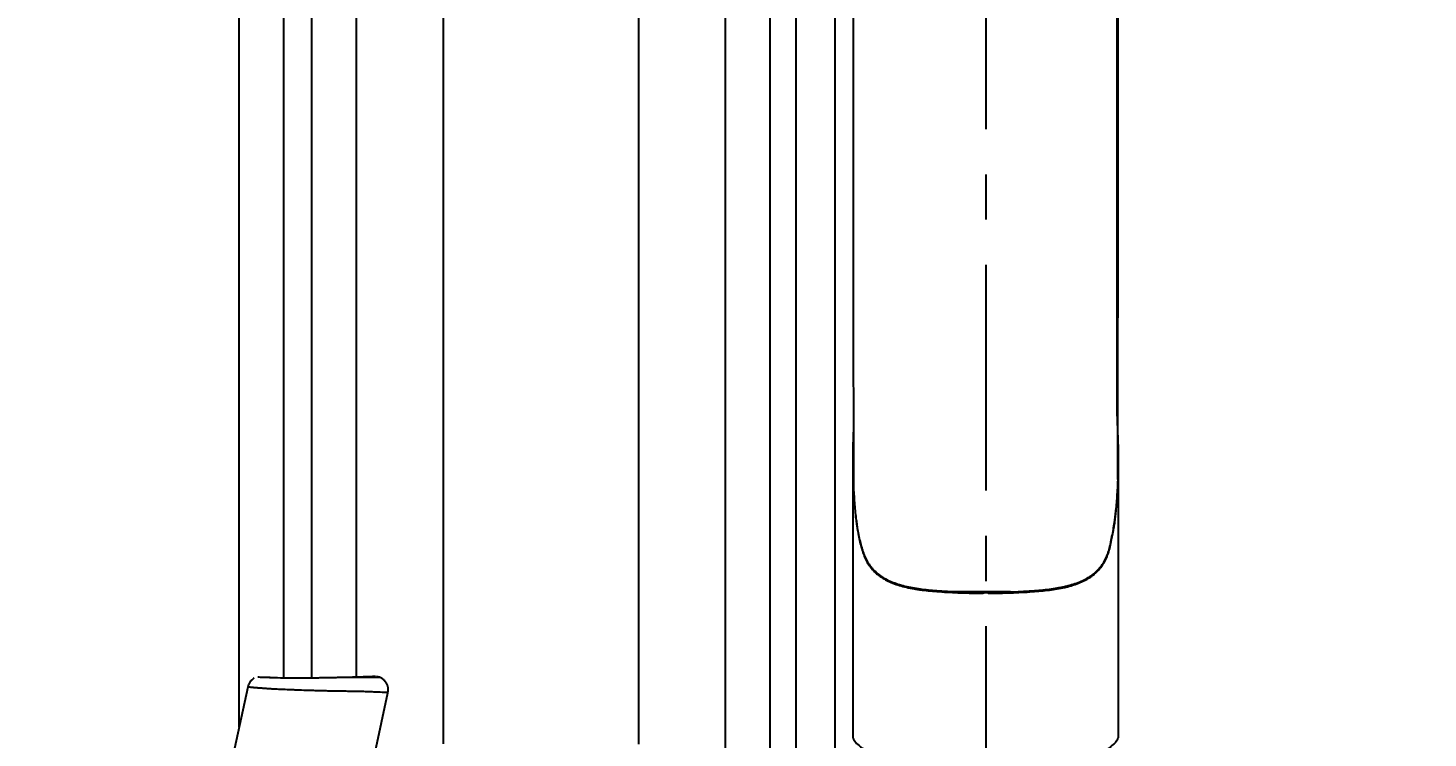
# Model space of a CAD drawing. Header units: millimetres. Extents: x 6110 to 6704, y -2661 to -1821.
# Drawn here: x 6311.09 to 6350.44, y -2216.26 to -2196.3 of the extents above; entities that cross this region are included whole.
import ezdxf

# ---------------------------------------------------------------- set-up
doc = ezdxf.new("R2010")
doc.units = ezdxf.units.MM
doc.header["$LTSCALE"] = 0.1
doc.linetypes.add('CENTERX2', pattern=[101.6, 63.5, -12.7, 12.7, -12.7])
doc.linetypes.add('HIDDEN2', pattern=[4.7625, 3.175, -1.5875])
doc.layers.add('1', color=4, linetype='HIDDEN2', lineweight=13)
doc.layers.add('DIM', color=3, linetype='Continuous', lineweight=9)
doc.layers.add('CENTER', color=1, linetype='CENTERX2')
doc.styles.get("Standard").update_dxf_attribs({"font": 'arial.ttf'})
doc.dimstyles.new('ISO-25', dxfattribs={"dimtxt": 2.5, "dimasz": 2.5, "dimexe": 1.25, "dimexo": 0.625, "dimtad": 1, "dimlfac": 5, "dimtxsty": 'Standard', "dimcen": 2.5, "dimadec": 0, "dimazin": 0, "dimtfac": 1, "dimtmove": 0, "dimatfit": 3, "dimfxl": 0, "dimarcsym": 0})

# ---------------------------------------------------------------- blocks, each defined once
blk = doc.blocks.new('*D85')
at = {"layer": 'Defpoints', "color": 0}
for p in [(6324.46, -2027.378), (6392.692, -2027.378), (6311.704, -2532.542)]:
    blk.add_point(p, dxfattribs=at)
at = {"layer": 'DIM', "color": 0, "lineweight": -2}
for p, q in [((6325.085, -2027.378), (6393.942, -2027.378)), ((6392.692, -2527.542), (6392.692, -2032.378)), ((6312.329, -2532.542), (6393.942, -2532.542))]:
    blk.add_line(p, q, dxfattribs=at)
at = {"layer": 'DIM', "color": 0}
for points in [[(6391.858, -2032.378), (6393.525, -2032.378), (6392.692, -2027.378)], [(6391.858, -2527.542), (6393.525, -2527.542), (6392.692, -2532.542)]]:
    blk.add_solid(points, dxfattribs=at)
at = {"layer": 'DIM', "color": 0, "insert": (6389.062, -2279.96), "char_height": 5, "attachment_point": 5, "rotation": 90}
blk.add_mtext('2020,7', dxfattribs=at)
blk = doc.blocks.new('*D93')
at = {"layer": 'Defpoints', "color": 0}
for p in [(6325.085, -2027.378), (6402.037, -2595.98), (6423.82, -2595.98)]:
    blk.add_point(p, dxfattribs=at)
at = {"layer": 'DIM', "color": 0, "lineweight": -2}
for p, q in [((6325.71, -2027.378), (6425.07, -2027.378)), ((6423.82, -2032.378), (6423.82, -2590.98)), ((6402.662, -2595.98), (6425.07, -2595.98))]:
    blk.add_line(p, q, dxfattribs=at)
at = {"layer": 'DIM', "color": 0}
for points in [[(6422.987, -2032.378), (6424.654, -2032.378), (6423.82, -2027.378)], [(6422.987, -2590.98), (6424.654, -2590.98), (6423.82, -2595.98)]]:
    blk.add_solid(points, dxfattribs=at)
at = {"layer": 'DIM', "color": 0, "insert": (6420.19, -2311.679), "char_height": 5, "attachment_point": 5, "rotation": 90}
blk.add_mtext('2274,4', dxfattribs=at)

msp = doc.modelspace()

# ---------------------------------------------------------------- hatches: boundary and pattern name
at = {"layer": 'DIM'}
h = msp.add_hatch(dxfattribs=at)
h.set_pattern_fill('ANSI31', color=2)
edge = h.paths.add_edge_path()
edge.add_line((6619.617, -2595.98), (6619.617, -1962.206))
edge.add_line((6634.617, -1966.11), (6619.617, -1966.11))
edge.add_line((6634.617, -2610.98), (6634.617, -1966.11))
edge.add_line((6634.617, -2610.98), (6184.457, -2610.98))
edge.add_line((6619.617, -2595.98), (6184.457, -2595.98))
edge.add_line((6184.457, -2610.98), (6184.457, -2595.98))

# ---------------------------------------------------------------- linework, layer by layer
at = {"layer": '1', "color": 7, "linetype": 'Continuous', "lineweight": -3}
for p, q in [((6317.029, -2215.946), (6317.029, -2162.832)), ((6319.07, -2214.575), (6319.07, -2163.289)), ((6320.319, -2163.289), (6320.319, -2214.548)), ((6318.277, -2164.082), (6318.277, -2214.573)), ((6322.757, -2170.522), (6322.757, -2216.425)), ((6328.257, -2216.428), (6328.257, -2177.359)), ((6330.696, -2216.622), (6330.696, -2179.129)), ((6331.944, -2179.761), (6331.944, -2216.619)), ((6332.686, -2216.629), (6332.686, -2180.083)), ((6333.768, -2180.453), (6333.768, -2216.64)), ((6336.701, -2212.144), (6338.702, -2212.144)), ((6317.267, -2214.827), (6316.854, -2216.768)), ((6320.852, -2216.66), (6321.208, -2214.984))]:
    msp.add_line(p, q, dxfattribs=at)
for points, knots in [([(6334.272, -2181.5), (6334.273, -2184.02), (6334.275, -2189.155), (6334.282, -2196.841), (6334.287, -2203.518), (6334.289, -2207.576), (6334.29, -2209.086)], [0, 0, 0, 0, 0.273955, 0.558284, 0.835516, 1, 1, 1, 1]), ([(6341.7, -2206.651), (6341.699, -2204.681), (6341.699, -2202.711), (6341.699, -2198.771), (6341.699, -2196.8), (6341.698, -2192.86), (6341.698, -2190.89), (6341.697, -2187.935), (6341.697, -2186.95), (6341.696, -2184.98), (6341.695, -2183.995), (6341.694, -2183.01)], [0, 0, 0, 0, 0.25, 0.25, 0.5, 0.5, 0.75, 0.75, 0.875, 0.875, 1, 1, 1, 1]), ([(6341.724, -2208.993), (6341.725, -2207.521), (6341.727, -2203.505), (6341.732, -2196.867), (6341.739, -2189.733), (6341.742, -2185.147), (6341.742, -2183.179)], [0, 0, 0, 0, 0.171271, 0.467217, 0.771342, 1, 1, 1, 1]), ([(6339.321, -2212.144), (6339.404, -2212.138), (6339.485, -2212.132), (6339.644, -2212.116), (6339.721, -2212.108), (6339.873, -2212.088), (6339.947, -2212.077), (6340.091, -2212.052), (6340.162, -2212.038), (6340.247, -2212.019), (6340.265, -2212.015), (6340.298, -2212.006), (6340.315, -2212.002), (6340.365, -2211.989), (6340.398, -2211.98), (6340.494, -2211.951), (6340.555, -2211.93), (6340.672, -2211.885), (6340.728, -2211.86), (6340.835, -2211.806), (6340.886, -2211.777), (6340.958, -2211.73), (6340.982, -2211.714), (6341.016, -2211.688), (6341.027, -2211.68), (6341.049, -2211.662), (6341.06, -2211.653), (6341.114, -2211.607), (6341.153, -2211.569), (6341.226, -2211.488), (6341.26, -2211.445), (6341.321, -2211.354), (6341.349, -2211.307), (6341.387, -2211.232), (6341.404, -2211.193), (6341.421, -2211.153), (6341.429, -2211.133), (6341.431, -2211.126), (6341.437, -2211.113), (6341.459, -2211.052), (6341.479, -2210.988), (6341.498, -2210.915), (6341.501, -2210.9), (6341.508, -2210.871), (6341.512, -2210.856), (6341.521, -2210.811), (6341.527, -2210.78), (6341.533, -2210.742), (6341.534, -2210.734), (6341.536, -2210.722), (6341.536, -2210.718), (6341.538, -2210.711), (6341.539, -2210.707), (6341.542, -2210.695), (6341.544, -2210.687), (6341.547, -2210.672), (6341.549, -2210.664), (6341.555, -2210.64), (6341.558, -2210.624), (6341.565, -2210.592), (6341.568, -2210.576), (6341.585, -2210.496), (6341.597, -2210.429), (6341.62, -2210.293), (6341.631, -2210.224), (6341.645, -2210.117), (6341.65, -2210.081), (6341.656, -2210.026), (6341.658, -2210.008), (6341.663, -2209.971), (6341.673, -2209.879), (6341.682, -2209.784), (6341.695, -2209.632), (6341.701, -2209.555), (6341.711, -2209.398), (6341.716, -2209.319), (6341.722, -2209.198), (6341.724, -2209.158), (6341.728, -2209.077), (6341.73, -2209.036), (6341.735, -2208.912), (6341.738, -2208.829), (6341.741, -2208.702), (6341.742, -2208.66), (6341.743, -2208.574), (6341.744, -2208.532), (6341.744, -2208.446), (6341.744, -2208.403), (6341.743, -2208.317), (6341.742, -2208.274), (6341.74, -2208.145), (6341.737, -2208.058), (6341.732, -2207.885), (6341.728, -2207.798), (6341.722, -2207.623), (6341.718, -2207.535), (6341.712, -2207.36), (6341.709, -2207.271), (6341.706, -2207.139), (6341.705, -2207.094), (6341.703, -2207.028), (6341.703, -2207.006), (6341.702, -2206.961), (6341.702, -2206.939), (6341.7, -2206.828), (6341.7, -2206.739), (6341.7, -2206.651)], [0, 0, 0, 0, 0.03125, 0.03125, 0.0625, 0.0625, 0.09375, 0.09375, 0.125, 0.125, 0.132812, 0.132812, 0.140625, 0.140625, 0.15625, 0.15625, 0.1875, 0.1875, 0.21875, 0.21875, 0.25, 0.25, 0.265625, 0.265625, 0.273437, 0.273437, 0.28125, 0.28125, 0.3125, 0.3125, 0.34375, 0.34375, 0.375, 0.375, 0.390625, 0.398437, 0.398437, 0.402344, 0.402344, 0.40625, 0.4375, 0.4375, 0.445312, 0.445312, 0.453125, 0.453125, 0.46875, 0.46875, 0.472656, 0.472656, 0.474609, 0.474609, 0.476562, 0.476562, 0.480469, 0.480469, 0.484375, 0.484375, 0.492187, 0.492187, 0.5, 0.5, 0.53125, 0.53125, 0.5625, 0.5625, 0.578125, 0.578125, 0.585937, 0.585937, 0.59375, 0.625, 0.625, 0.65625, 0.65625, 0.6875, 0.6875, 0.703125, 0.703125, 0.71875, 0.71875, 0.75, 0.75, 0.765625, 0.765625, 0.78125, 0.78125, 0.796875, 0.796875, 0.8125, 0.8125, 0.84375, 0.84375, 0.875, 0.875, 0.90625, 0.90625, 0.9375, 0.9375, 0.953125, 0.953125, 0.960938, 0.960938, 0.96875, 0.96875, 1, 1, 1, 1]), ([(6334.289, -2207.655), (6334.288, -2207.673), (6334.288, -2207.691), (6334.284, -2207.797), (6334.281, -2207.883), (6334.276, -2208.056), (6334.274, -2208.141), (6334.272, -2208.269), (6334.272, -2208.312), (6334.271, -2208.397), (6334.271, -2208.44), (6334.272, -2208.524), (6334.273, -2208.566), (6334.274, -2208.651), (6334.275, -2208.693), (6334.277, -2208.776), (6334.279, -2208.818), (6334.281, -2208.881), (6334.281, -2208.902), (6334.283, -2208.943), (6334.286, -2209.046), (6334.291, -2209.148), (6334.302, -2209.388), (6334.312, -2209.544), (6334.33, -2209.77), (6334.337, -2209.844), (6334.352, -2209.991), (6334.36, -2210.063), (6334.374, -2210.169), (6334.381, -2210.222), (6334.389, -2210.274), (6334.394, -2210.308), (6334.397, -2210.325), (6334.411, -2210.411), (6334.422, -2210.477), (6334.448, -2210.606), (6334.462, -2210.669), (6334.491, -2210.791), (6334.507, -2210.85), (6334.532, -2210.936), (6334.541, -2210.964), (6334.559, -2211.02), (6334.568, -2211.047), (6334.588, -2211.101), (6334.598, -2211.127), (6334.621, -2211.179), (6334.632, -2211.204), (6334.67, -2211.279), (6334.698, -2211.327), (6334.737, -2211.384), (6334.745, -2211.395), (6334.761, -2211.418), (6334.786, -2211.451), (6334.813, -2211.482), (6334.867, -2211.544), (6334.907, -2211.582), (6334.991, -2211.654), (6335.036, -2211.688), (6335.132, -2211.751), (6335.183, -2211.78), (6335.25, -2211.814), (6335.264, -2211.821), (6335.292, -2211.834), (6335.334, -2211.853), (6335.377, -2211.871), (6335.466, -2211.906), (6335.527, -2211.927), (6335.654, -2211.965), (6335.72, -2211.982), (6335.856, -2212.013), (6335.927, -2212.027), (6336.018, -2212.043), (6336.036, -2212.046), (6336.073, -2212.052), (6336.129, -2212.06), (6336.186, -2212.068), (6336.3, -2212.083), (6336.378, -2212.092), (6336.537, -2212.107), (6336.619, -2212.114), (6336.701, -2212.119)], [0, 0, 0, 0, 0.007444, 0.007444, 0.042893, 0.042893, 0.078341, 0.078341, 0.096065, 0.096065, 0.113789, 0.113789, 0.131514, 0.131514, 0.149238, 0.149238, 0.166962, 0.166962, 0.175824, 0.175824, 0.184686, 0.220135, 0.220135, 0.291032, 0.291032, 0.32648, 0.32648, 0.361928, 0.361928, 0.379653, 0.388515, 0.388515, 0.397377, 0.397377, 0.432825, 0.432825, 0.468274, 0.468274, 0.503722, 0.503722, 0.521446, 0.521446, 0.539171, 0.539171, 0.556895, 0.556895, 0.574619, 0.574619, 0.610067, 0.610067, 0.618929, 0.618929, 0.627792, 0.645516, 0.645516, 0.680964, 0.680964, 0.716413, 0.716413, 0.751861, 0.751861, 0.760723, 0.760723, 0.769585, 0.787309, 0.787309, 0.822758, 0.822758, 0.858206, 0.858206, 0.893655, 0.893655, 0.902517, 0.902517, 0.911379, 0.929103, 0.929103, 0.964552, 0.964552, 1, 1, 1, 1]), ([(6334.271, -2208.443), (6334.271, -2208.457), (6334.271, -2208.472), (6334.271, -2208.529), (6334.272, -2208.571), (6334.273, -2208.656), (6334.274, -2208.698), (6334.276, -2208.782), (6334.277, -2208.824), (6334.279, -2208.887), (6334.28, -2208.908), (6334.281, -2208.95), (6334.282, -2208.97), (6334.285, -2209.074), (6334.289, -2209.155), (6334.3, -2209.397), (6334.309, -2209.553), (6334.328, -2209.78), (6334.334, -2209.855), (6334.349, -2210.002), (6334.357, -2210.074), (6334.371, -2210.181), (6334.378, -2210.234), (6334.386, -2210.286), (6334.391, -2210.321), (6334.393, -2210.338), (6334.407, -2210.424), (6334.419, -2210.491), (6334.444, -2210.621), (6334.458, -2210.684), (6334.487, -2210.806), (6334.503, -2210.866), (6334.528, -2210.952), (6334.537, -2210.98), (6334.554, -2211.036), (6334.564, -2211.064), (6334.583, -2211.118), (6334.594, -2211.144), (6334.616, -2211.196), (6334.627, -2211.222), (6334.665, -2211.297), (6334.692, -2211.345), (6334.731, -2211.403), (6334.739, -2211.414), (6334.755, -2211.437), (6334.78, -2211.47), (6334.806, -2211.502), (6334.861, -2211.564), (6334.9, -2211.602), (6334.984, -2211.675), (6335.029, -2211.709), (6335.125, -2211.772), (6335.176, -2211.802), (6335.243, -2211.836), (6335.257, -2211.843), (6335.284, -2211.856), (6335.327, -2211.876), (6335.37, -2211.894), (6335.458, -2211.929), (6335.52, -2211.95), (6335.647, -2211.988), (6335.713, -2212.005), (6335.85, -2212.037), (6335.92, -2212.051), (6336.012, -2212.067), (6336.03, -2212.07), (6336.067, -2212.076), (6336.123, -2212.085), (6336.18, -2212.093), (6336.295, -2212.108), (6336.373, -2212.116), (6336.533, -2212.132), (6336.614, -2212.138), (6336.697, -2212.144)], [0, 0, 0, 0, 0.006774, 0.006774, 0.026638, 0.026638, 0.046503, 0.046503, 0.066367, 0.066367, 0.0763, 0.0763, 0.086232, 0.086232, 0.125961, 0.125961, 0.205419, 0.205419, 0.245148, 0.245148, 0.284877, 0.284877, 0.304742, 0.314674, 0.314674, 0.324606, 0.324606, 0.364335, 0.364335, 0.404064, 0.404064, 0.443793, 0.443793, 0.463658, 0.463658, 0.483522, 0.483522, 0.503387, 0.503387, 0.523251, 0.523251, 0.56298, 0.56298, 0.572913, 0.572913, 0.582845, 0.60271, 0.60271, 0.642439, 0.642439, 0.682168, 0.682168, 0.721897, 0.721897, 0.731829, 0.731829, 0.741761, 0.761626, 0.761626, 0.801355, 0.801355, 0.841084, 0.841084, 0.880813, 0.880813, 0.890745, 0.890745, 0.900677, 0.920542, 0.920542, 0.960271, 0.960271, 1, 1, 1, 1]), ([(6339.317, -2212.119), (6339.4, -2212.114), (6339.481, -2212.107), (6339.638, -2212.092), (6339.716, -2212.083), (6339.867, -2212.064), (6339.941, -2212.053), (6340.085, -2212.028), (6340.155, -2212.014), (6340.241, -2211.995), (6340.258, -2211.991), (6340.292, -2211.983), (6340.308, -2211.979), (6340.358, -2211.966), (6340.391, -2211.957), (6340.487, -2211.928), (6340.548, -2211.907), (6340.665, -2211.862), (6340.721, -2211.838), (6340.828, -2211.784), (6340.879, -2211.756), (6340.951, -2211.709), (6340.974, -2211.692), (6341.009, -2211.667), (6341.02, -2211.659), (6341.037, -2211.645), (6341.042, -2211.641), (6341.053, -2211.632), (6341.102, -2211.592), (6341.146, -2211.549), (6341.22, -2211.468), (6341.253, -2211.425), (6341.315, -2211.335), (6341.343, -2211.288), (6341.381, -2211.214), (6341.399, -2211.175), (6341.416, -2211.136), (6341.427, -2211.109), (6341.432, -2211.096), (6341.457, -2211.028), (6341.475, -2210.971), (6341.494, -2210.899), (6341.498, -2210.884), (6341.505, -2210.855), (6341.508, -2210.84), (6341.518, -2210.795), (6341.524, -2210.765), (6341.529, -2210.73), (6341.53, -2210.727), (6341.531, -2210.719), (6341.532, -2210.715), (6341.534, -2210.703), (6341.535, -2210.695), (6341.539, -2210.672), (6341.543, -2210.657), (6341.555, -2210.61), (6341.561, -2210.578), (6341.581, -2210.481), (6341.593, -2210.415), (6341.616, -2210.28), (6341.627, -2210.211), (6341.642, -2210.105), (6341.646, -2210.069), (6341.653, -2210.014), (6341.655, -2209.996), (6341.66, -2209.959), (6341.67, -2209.867), (6341.679, -2209.774), (6341.692, -2209.622), (6341.698, -2209.545), (6341.709, -2209.389), (6341.714, -2209.31), (6341.72, -2209.19), (6341.722, -2209.15), (6341.726, -2209.077), (6341.727, -2209.044), (6341.729, -2209.011)], [0, 0, 0, 0, 0.04366, 0.04366, 0.087321, 0.087321, 0.130981, 0.130981, 0.174642, 0.174642, 0.185557, 0.185557, 0.196472, 0.196472, 0.218302, 0.218302, 0.261963, 0.261963, 0.305623, 0.305623, 0.349284, 0.349284, 0.371114, 0.371114, 0.382029, 0.382029, 0.387487, 0.387487, 0.392944, 0.436605, 0.436605, 0.480265, 0.480265, 0.523926, 0.523926, 0.545756, 0.556671, 0.556671, 0.567586, 0.567586, 0.611247, 0.611247, 0.622162, 0.622162, 0.633077, 0.633077, 0.654907, 0.654907, 0.657636, 0.657636, 0.660365, 0.660365, 0.665823, 0.665823, 0.676738, 0.676738, 0.698568, 0.698568, 0.742228, 0.742228, 0.785889, 0.785889, 0.807719, 0.807719, 0.818634, 0.818634, 0.829549, 0.87321, 0.87321, 0.91687, 0.91687, 0.960531, 0.960531, 0.982361, 0.982361, 1, 1, 1, 1]), ([(6336.697, -2212.144), (6336.797, -2212.151), (6336.898, -2212.157), (6337.101, -2212.168), (6337.203, -2212.172), (6337.41, -2212.179), (6337.515, -2212.182), (6337.673, -2212.185), (6337.726, -2212.186), (6337.832, -2212.187), (6337.886, -2212.188), (6337.939, -2212.188)], [0, 0, 0, 0, 0.25, 0.25, 0.5, 0.5, 0.75, 0.75, 0.875, 0.875, 1, 1, 1, 1]), ([(6336.701, -2212.119), (6336.806, -2212.127), (6336.912, -2212.133), (6337.125, -2212.144), (6337.233, -2212.148), (6337.452, -2212.156), (6337.562, -2212.159), (6337.729, -2212.161), (6337.785, -2212.162), (6337.855, -2212.163), (6337.869, -2212.163), (6337.897, -2212.163), (6337.939, -2212.163), (6337.981, -2212.163), (6338.065, -2212.163), (6338.121, -2212.163), (6338.232, -2212.162), (6338.288, -2212.161), (6338.454, -2212.159), (6338.563, -2212.156), (6338.782, -2212.149), (6338.89, -2212.144), (6339.025, -2212.137), (6339.052, -2212.136), (6339.106, -2212.133), (6339.133, -2212.131), (6339.212, -2212.126), (6339.265, -2212.123), (6339.317, -2212.119)], [0, 0, 0, 0, 0.125, 0.125, 0.25, 0.25, 0.375, 0.375, 0.4375, 0.4375, 0.453125, 0.453125, 0.46875, 0.5, 0.5, 0.5625, 0.5625, 0.625, 0.625, 0.75, 0.75, 0.875, 0.875, 0.90625, 0.90625, 0.9375, 0.9375, 1, 1, 1, 1]), ([(6338.08, -2212.188), (6338.057, -2212.181), (6338.034, -2212.177), (6338.007, -2212.177), (6338.004, -2212.177), (6337.998, -2212.177), (6337.989, -2212.178), (6337.968, -2212.18), (6337.951, -2212.184), (6337.939, -2212.188)], [0, 0, 0, 0, 0.5, 0.5, 0.5625, 0.5625, 0.625, 0.75, 1, 1, 1, 1]), ([(6338.08, -2212.188), (6338.133, -2212.188), (6338.187, -2212.187), (6338.293, -2212.186), (6338.346, -2212.185), (6338.504, -2212.182), (6338.609, -2212.18), (6338.816, -2212.172), (6338.918, -2212.168), (6339.121, -2212.157), (6339.222, -2212.151), (6339.321, -2212.144)], [0, 0, 0, 0, 0.125, 0.125, 0.25, 0.25, 0.5, 0.5, 0.75, 0.75, 1, 1, 1, 1]), ([(6317.451, -2214.578), (6317.426, -2214.592), (6317.381, -2214.625), (6317.325, -2214.687), (6317.287, -2214.755), (6317.272, -2214.803), (6317.267, -2214.827)], [0, 0, 0, 0, 0.26368, 0.521601, 0.76835, 1, 1, 1, 1]), ([(6320.982, -2214.555), (6320.983, -2214.555), (6320.962, -2214.556), (6320.838, -2214.557), (6320.617, -2214.556), (6320.354, -2214.558), (6320.041, -2214.558), (6319.656, -2214.564), (6319.189, -2214.573), (6318.738, -2214.578), (6318.336, -2214.575), (6318.009, -2214.567), (6317.714, -2214.556), (6317.594, -2214.551), (6317.552, -2214.549)], [0, 0, 0, 0, 0.060166, 0.159425, 0.239727, 0.300009, 0.374421, 0.45169, 0.540366, 0.654621, 0.725695, 0.807187, 0.898337, 1, 1, 1, 1]), ([(6317.777, -2214.553), (6317.773, -2214.553), (6317.769, -2214.553), (6317.764, -2214.553), (6317.762, -2214.552), (6317.76, -2214.552), (6317.76, -2214.552), (6317.761, -2214.553), (6317.762, -2214.553), (6317.762, -2214.553)], [0, 0, 0, 0, 0.301091, 0.301091, 0.602182, 0.602182, 0.903273, 0.903273, 1, 1, 1, 1]), ([(6318.052, -2214.568), (6318.026, -2214.567), (6318.003, -2214.566), (6317.959, -2214.564), (6317.938, -2214.563), (6317.901, -2214.561), (6317.885, -2214.561), (6317.857, -2214.559), (6317.845, -2214.558), (6317.824, -2214.557), (6317.815, -2214.556), (6317.8, -2214.555), (6317.794, -2214.555), (6317.784, -2214.554), (6317.78, -2214.554), (6317.777, -2214.553)], [0, 0, 0, 0, 0.128599, 0.128599, 0.273833, 0.273833, 0.419066, 0.419066, 0.5643, 0.5643, 0.709533, 0.709533, 0.854767, 0.854767, 1, 1, 1, 1]), ([(6320.856, -2214.529), (6320.843, -2214.53), (6320.789, -2214.533), (6320.626, -2214.538), (6320.408, -2214.544), (6320.092, -2214.554), (6319.682, -2214.564), (6319.356, -2214.57), (6319.208, -2214.572)], [0, 0, 0, 0, 0.164703, 0.317621, 0.45996, 0.589294, 0.811242, 1, 1, 1, 1]), ([(6321.209, -2214.98), (6321.218, -2214.935), (6321.22, -2214.866), (6321.196, -2214.772), (6321.16, -2214.701), (6321.108, -2214.637), (6321.044, -2214.585), (6320.97, -2214.548), (6320.918, -2214.535), (6320.891, -2214.531)], [0, 0, 0, 0, 0.22208, 0.345534, 0.475012, 0.60812, 0.741958, 0.873497, 1, 1, 1, 1]), ([(6321.208, -2214.983), (6321.208, -2214.983), (6321.208, -2214.983), (6321.208, -2214.983), (6321.206, -2214.982), (6321.202, -2214.982), (6321.2, -2214.982), (6321.197, -2214.981), (6321.195, -2214.981), (6321.192, -2214.981), (6321.188, -2214.981), (6321.182, -2214.98), (6321.176, -2214.98), (6321.172, -2214.98), (6321.169, -2214.979), (6321.164, -2214.979), (6321.162, -2214.979), (6321.159, -2214.979), (6321.158, -2214.979), (6321.156, -2214.979), (6321.156, -2214.979), (6321.155, -2214.979), (6321.155, -2214.979), (6321.154, -2214.979), (6321.154, -2214.979), (6321.154, -2214.979), (6321.154, -2214.979), (6321.154, -2214.979), (6321.154, -2214.979), (6321.154, -2214.979), (6321.154, -2214.979), (6321.154, -2214.979), (6321.154, -2214.979), (6321.154, -2214.979), (6321.154, -2214.979), (6321.154, -2214.979), (6321.154, -2214.979), (6321.154, -2214.979), (6321.145, -2214.978), (6321.134, -2214.978), (6321.112, -2214.977), (6321.099, -2214.976), (6321.086, -2214.976), (6321.059, -2214.975), (6321.028, -2214.973), (6320.993, -2214.972), (6320.984, -2214.971), (6320.975, -2214.971), (6320.957, -2214.97), (6320.947, -2214.97), (6320.937, -2214.969), (6320.918, -2214.969), (6320.897, -2214.968), (6320.876, -2214.967), (6320.833, -2214.965), (6320.786, -2214.964), (6320.736, -2214.962), (6320.711, -2214.961), (6320.685, -2214.96), (6320.658, -2214.959), (6320.644, -2214.959), (6320.63, -2214.958), (6320.602, -2214.957), (6320.588, -2214.957), (6320.574, -2214.956), (6320.545, -2214.955), (6320.516, -2214.954), (6320.486, -2214.953), (6320.471, -2214.953), (6320.455, -2214.953), (6320.425, -2214.952), (6320.409, -2214.952), (6320.394, -2214.951), (6320.363, -2214.95), (6320.331, -2214.95), (6320.299, -2214.949), (6320.29, -2214.949), (6320.282, -2214.949), (6320.274, -2214.949), (6320.272, -2214.949), (6320.27, -2214.949), (6320.267, -2214.949), (6320.266, -2214.949), (6320.264, -2214.949), (6320.264, -2214.949), (6320.263, -2214.949), (6320.263, -2214.949), (6320.263, -2214.949), (6320.263, -2214.949), (6320.263, -2214.949), (6320.263, -2214.949), (6320.263, -2214.949), (6320.263, -2214.949), (6320.263, -2214.949), (6320.263, -2214.949), (6320.263, -2214.949), (6320.262, -2214.949), (6320.26, -2214.948), (6320.258, -2214.948), (6320.256, -2214.948), (6320.248, -2214.948), (6320.239, -2214.948), (6320.229, -2214.948), (6320.21, -2214.948), (6320.189, -2214.947), (6320.164, -2214.947), (6320.152, -2214.947), (6320.14, -2214.947), (6320.113, -2214.946), (6320.098, -2214.946), (6320.083, -2214.946), (6320.054, -2214.946), (6320.021, -2214.945), (6319.95, -2214.944), (6319.912, -2214.943), (6319.831, -2214.942), (6319.787, -2214.942), (6319.694, -2214.94), (6319.645, -2214.939), (6319.592, -2214.938), (6319.591, -2214.938), (6319.589, -2214.938), (6319.586, -2214.938), (6319.586, -2214.938), (6319.585, -2214.938), (6319.585, -2214.938), (6319.584, -2214.938), (6319.584, -2214.938), (6319.584, -2214.938), (6319.584, -2214.938), (6319.584, -2214.938), (6319.584, -2214.938), (6319.584, -2214.938), (6319.584, -2214.938), (6319.584, -2214.938), (6319.583, -2214.938), (6319.582, -2214.938), (6319.581, -2214.938), (6319.58, -2214.938), (6319.574, -2214.938), (6319.567, -2214.938), (6319.56, -2214.937), (6319.546, -2214.937), (6319.533, -2214.937), (6319.519, -2214.937), (6319.492, -2214.936), (6319.466, -2214.935), (6319.412, -2214.934), (6319.385, -2214.933), (6319.333, -2214.932), (6319.306, -2214.931), (6319.255, -2214.93), (6319.229, -2214.929), (6319.178, -2214.928), (6319.154, -2214.927), (6319.129, -2214.926), (6319.08, -2214.925), (6319.032, -2214.923), (6318.985, -2214.922), (6318.891, -2214.919), (6318.802, -2214.916), (6318.718, -2214.913), (6318.697, -2214.913), (6318.676, -2214.912), (6318.635, -2214.91), (6318.615, -2214.91), (6318.595, -2214.909), (6318.555, -2214.907), (6318.517, -2214.906), (6318.443, -2214.903), (6318.408, -2214.902), (6318.339, -2214.899), (6318.306, -2214.898), (6318.275, -2214.896), (6318.211, -2214.894), (6318.153, -2214.891), (6318.1, -2214.889), (6318.073, -2214.887), (6318.047, -2214.886), (6318.023, -2214.884), (6318.017, -2214.884), (6318.011, -2214.884), (6318.005, -2214.883), (6318.002, -2214.883), (6317.999, -2214.883), (6317.994, -2214.883), (6317.993, -2214.883), (6317.991, -2214.883), (6317.99, -2214.883), (6317.99, -2214.883), (6317.99, -2214.883), (6317.989, -2214.883), (6317.989, -2214.883), (6317.989, -2214.883), (6317.989, -2214.883), (6317.989, -2214.883), (6317.989, -2214.883), (6317.989, -2214.883), (6317.989, -2214.883), (6317.989, -2214.883), (6317.989, -2214.883), (6317.989, -2214.883), (6317.989, -2214.883), (6317.987, -2214.882), (6317.986, -2214.882), (6317.984, -2214.882), (6317.961, -2214.881), (6317.938, -2214.879), (6317.915, -2214.878), (6317.869, -2214.875), (6317.825, -2214.872), (6317.783, -2214.869), (6317.762, -2214.868), (6317.742, -2214.866), (6317.702, -2214.864), (6317.682, -2214.862), (6317.663, -2214.861), (6317.626, -2214.858), (6317.59, -2214.855), (6317.557, -2214.853), (6317.541, -2214.851), (6317.525, -2214.85), (6317.509, -2214.849), (6317.502, -2214.848), (6317.494, -2214.848), (6317.479, -2214.846), (6317.472, -2214.846), (6317.465, -2214.845), (6317.451, -2214.844), (6317.437, -2214.843), (6317.424, -2214.842), (6317.418, -2214.841), (6317.412, -2214.841), (6317.4, -2214.84), (6317.394, -2214.839), (6317.388, -2214.839), (6317.365, -2214.837), (6317.346, -2214.835), (6317.329, -2214.833), (6317.321, -2214.832), (6317.313, -2214.832), (6317.306, -2214.831), (6317.303, -2214.831), (6317.3, -2214.831), (6317.294, -2214.83), (6317.291, -2214.83), (6317.289, -2214.83), (6317.283, -2214.829), (6317.279, -2214.829), (6317.274, -2214.828), (6317.273, -2214.828), (6317.27, -2214.828), (6317.269, -2214.828), (6317.267, -2214.828), (6317.267, -2214.828), (6317.267, -2214.828)], [0, 0, 0, 0, 0.001398, 0.001398, 0.010962, 0.010962, 0.020525, 0.020525, 0.030089, 0.030089, 0.030089, 0.039652, 0.039652, 0.039652, 0.049216, 0.049216, 0.058779, 0.058779, 0.068343, 0.068343, 0.077907, 0.077907, 0.08747, 0.08747, 0.097034, 0.097034, 0.106597, 0.106597, 0.116161, 0.116161, 0.125724, 0.125724, 0.135288, 0.135288, 0.144852, 0.144852, 0.154415, 0.154415, 0.154415, 0.163979, 0.163979, 0.173542, 0.173542, 0.173542, 0.183106, 0.183106, 0.183106, 0.192669, 0.192669, 0.202233, 0.202233, 0.202233, 0.211796, 0.211796, 0.211796, 0.22136, 0.22136, 0.22136, 0.230924, 0.230924, 0.230924, 0.240487, 0.240487, 0.250051, 0.250051, 0.250051, 0.259614, 0.259614, 0.259614, 0.269178, 0.269178, 0.278741, 0.278741, 0.278741, 0.288305, 0.288305, 0.288305, 0.297868, 0.297868, 0.297868, 0.307432, 0.307432, 0.316996, 0.316996, 0.326559, 0.326559, 0.336123, 0.336123, 0.345686, 0.345686, 0.35525, 0.35525, 0.364813, 0.364813, 0.374377, 0.374377, 0.38394, 0.38394, 0.393504, 0.393504, 0.393504, 0.403068, 0.403068, 0.403068, 0.412631, 0.412631, 0.412631, 0.422195, 0.422195, 0.431758, 0.431758, 0.431758, 0.441322, 0.441322, 0.450885, 0.450885, 0.460449, 0.460449, 0.470013, 0.470013, 0.470013, 0.479576, 0.479576, 0.48914, 0.48914, 0.498703, 0.498703, 0.508267, 0.508267, 0.51783, 0.51783, 0.527394, 0.527394, 0.536957, 0.536957, 0.546521, 0.546521, 0.556085, 0.556085, 0.556085, 0.565648, 0.565648, 0.565648, 0.575212, 0.575212, 0.575212, 0.584775, 0.584775, 0.594339, 0.594339, 0.603902, 0.603902, 0.613466, 0.613466, 0.623029, 0.623029, 0.623029, 0.632593, 0.632593, 0.632593, 0.642157, 0.642157, 0.642157, 0.65172, 0.65172, 0.661284, 0.661284, 0.661284, 0.670847, 0.670847, 0.680411, 0.680411, 0.689974, 0.689974, 0.689974, 0.699538, 0.699538, 0.699538, 0.709101, 0.709101, 0.709101, 0.718665, 0.718665, 0.718665, 0.728229, 0.728229, 0.737792, 0.737792, 0.747356, 0.747356, 0.756919, 0.756919, 0.766483, 0.766483, 0.776046, 0.776046, 0.78561, 0.78561, 0.795174, 0.795174, 0.804737, 0.804737, 0.814301, 0.814301, 0.823864, 0.823864, 0.823864, 0.833428, 0.833428, 0.833428, 0.842991, 0.842991, 0.842991, 0.852555, 0.852555, 0.862118, 0.862118, 0.862118, 0.871682, 0.871682, 0.871682, 0.881246, 0.881246, 0.881246, 0.890809, 0.890809, 0.900373, 0.900373, 0.900373, 0.909936, 0.909936, 0.909936, 0.9195, 0.9195, 0.929063, 0.929063, 0.929063, 0.938627, 0.938627, 0.938627, 0.94819, 0.94819, 0.94819, 0.957754, 0.957754, 0.967318, 0.967318, 0.967318, 0.976881, 0.976881, 0.986445, 0.986445, 0.996008, 0.996008, 1, 1, 1, 1]), ([(6334.271, -2216.23), (6334.271, -2216.239), (6334.279, -2216.259), (6334.296, -2216.298), (6334.34, -2216.37), (6334.419, -2216.451), (6334.512, -2216.521), (6334.572, -2216.561), (6334.666, -2216.615), (6334.876, -2216.699), (6335.295, -2216.802), (6335.841, -2216.89), (6336.483, -2216.957), (6337.174, -2216.998), (6337.755, -2217.011), (6338.196, -2217.011), (6338.649, -2217.003), (6339.228, -2216.978), (6339.898, -2216.923), (6340.496, -2216.844), (6340.98, -2216.745), (6341.326, -2216.634), (6341.473, -2216.548), (6341.526, -2216.499), (6341.536, -2216.485), (6341.551, -2216.475), (6341.585, -2216.447), (6341.659, -2216.382), (6341.711, -2216.31), (6341.736, -2216.259), (6341.74, -2216.248), (6341.74, -2216.247)], [0, 0, 0, 0, 0.012093, 0.025804, 0.053227, 0.108072, 0.135495, 0.149207, 0.162918, 0.217764, 0.272609, 0.327455, 0.3823, 0.437146, 0.491992, 0.519414, 0.546837, 0.601683, 0.656528, 0.711374, 0.76622, 0.821065, 0.875911, 0.889622, 0.89305, 0.896478, 0.903334, 0.930756, 0.985602, 0.999313, 1, 1, 1, 1])]:
    msp.add_open_spline(points, degree=3, knots=knots, dxfattribs=at)
for points in [[(6334.271, -2208.439), (6334.271, -2212.336), (6334.271, -2216.23)], [(6341.74, -2216.247), (6341.74, -2212.476), (6341.74, -2208.702)]]:
    msp.add_open_spline(points, degree=2, dxfattribs=at)
at = {"layer": 'CENTER'}
msp.add_line((6338.009, -2152.155), (6338.009, -2433.108), dxfattribs=at)

# ---------------------------------------------------------------- dimensions: what is measured, and where the dimension line sits
at = {"layer": 'DIM'}
for base, p1, p2, picture, middle in [((6392.692, -2027.378), (6311.704, -2532.542), (6324.46, -2027.378), '*D85', (6389.062, -2279.96)), ((6423.82, -2595.98), (6325.085, -2027.378), (6402.037, -2595.98), '*D93', (6420.19, -2311.679))]:
    dim = msp.add_linear_dim(base=base, p1=p1, p2=p2, angle=90, dimstyle='ISO-25', override={"dimtxt": 5, "dimasz": 5, "dimdec": 1, "dimlfac": 4, "dimadec": 1, "dimtdec": 1, "dimfxl": 1.25, "dimtfill": 1}, dxfattribs=at)
    dim.commit()
    dim.dimension.update_dxf_attribs({"geometry": picture, "text_midpoint": middle})

doc.saveas('drawing.dxf')
